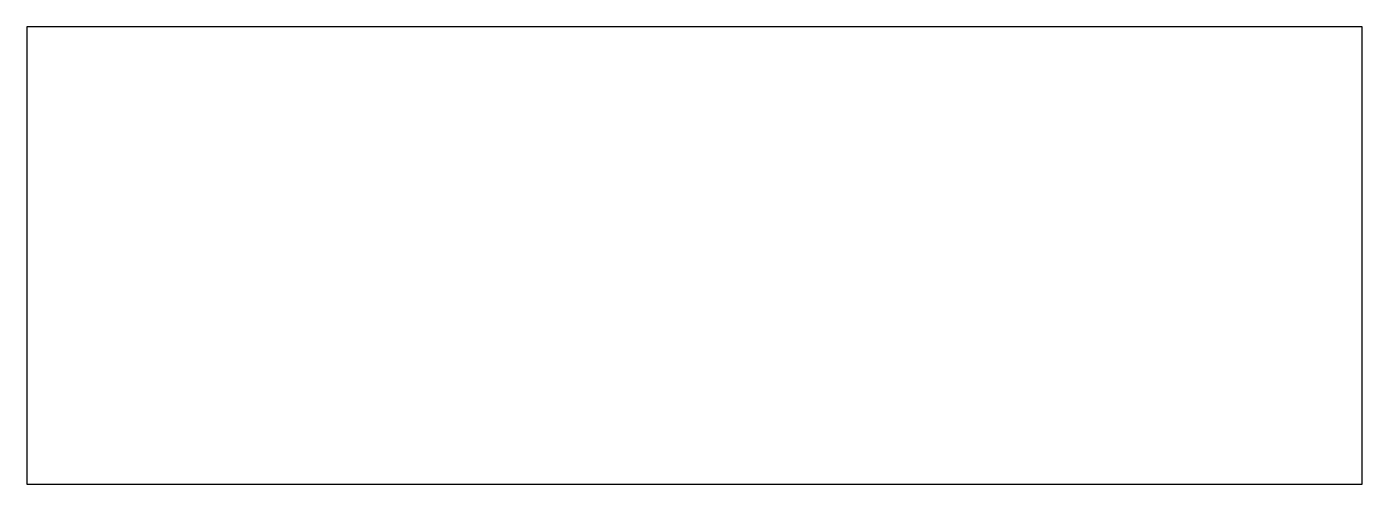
# Model space of a CAD drawing. Header units: metres. Extents: x 0 to 780, y -134 to 134.
import ezdxf

# ---------------------------------------------------------------- set-up
doc = ezdxf.new("R2010")
doc.units = ezdxf.units.M

msp = doc.modelspace()

# ---------------------------------------------------------------- linework, layer by layer
for p, q in [((780, 133.507), (0, 133.507)), ((0, 133.507), (0, -133.507)), ((780, -133.507), (780, 133.507)), ((0, -133.507), (780, -133.507))]:
    msp.add_line(p, q)

doc.saveas('drawing.dxf')
